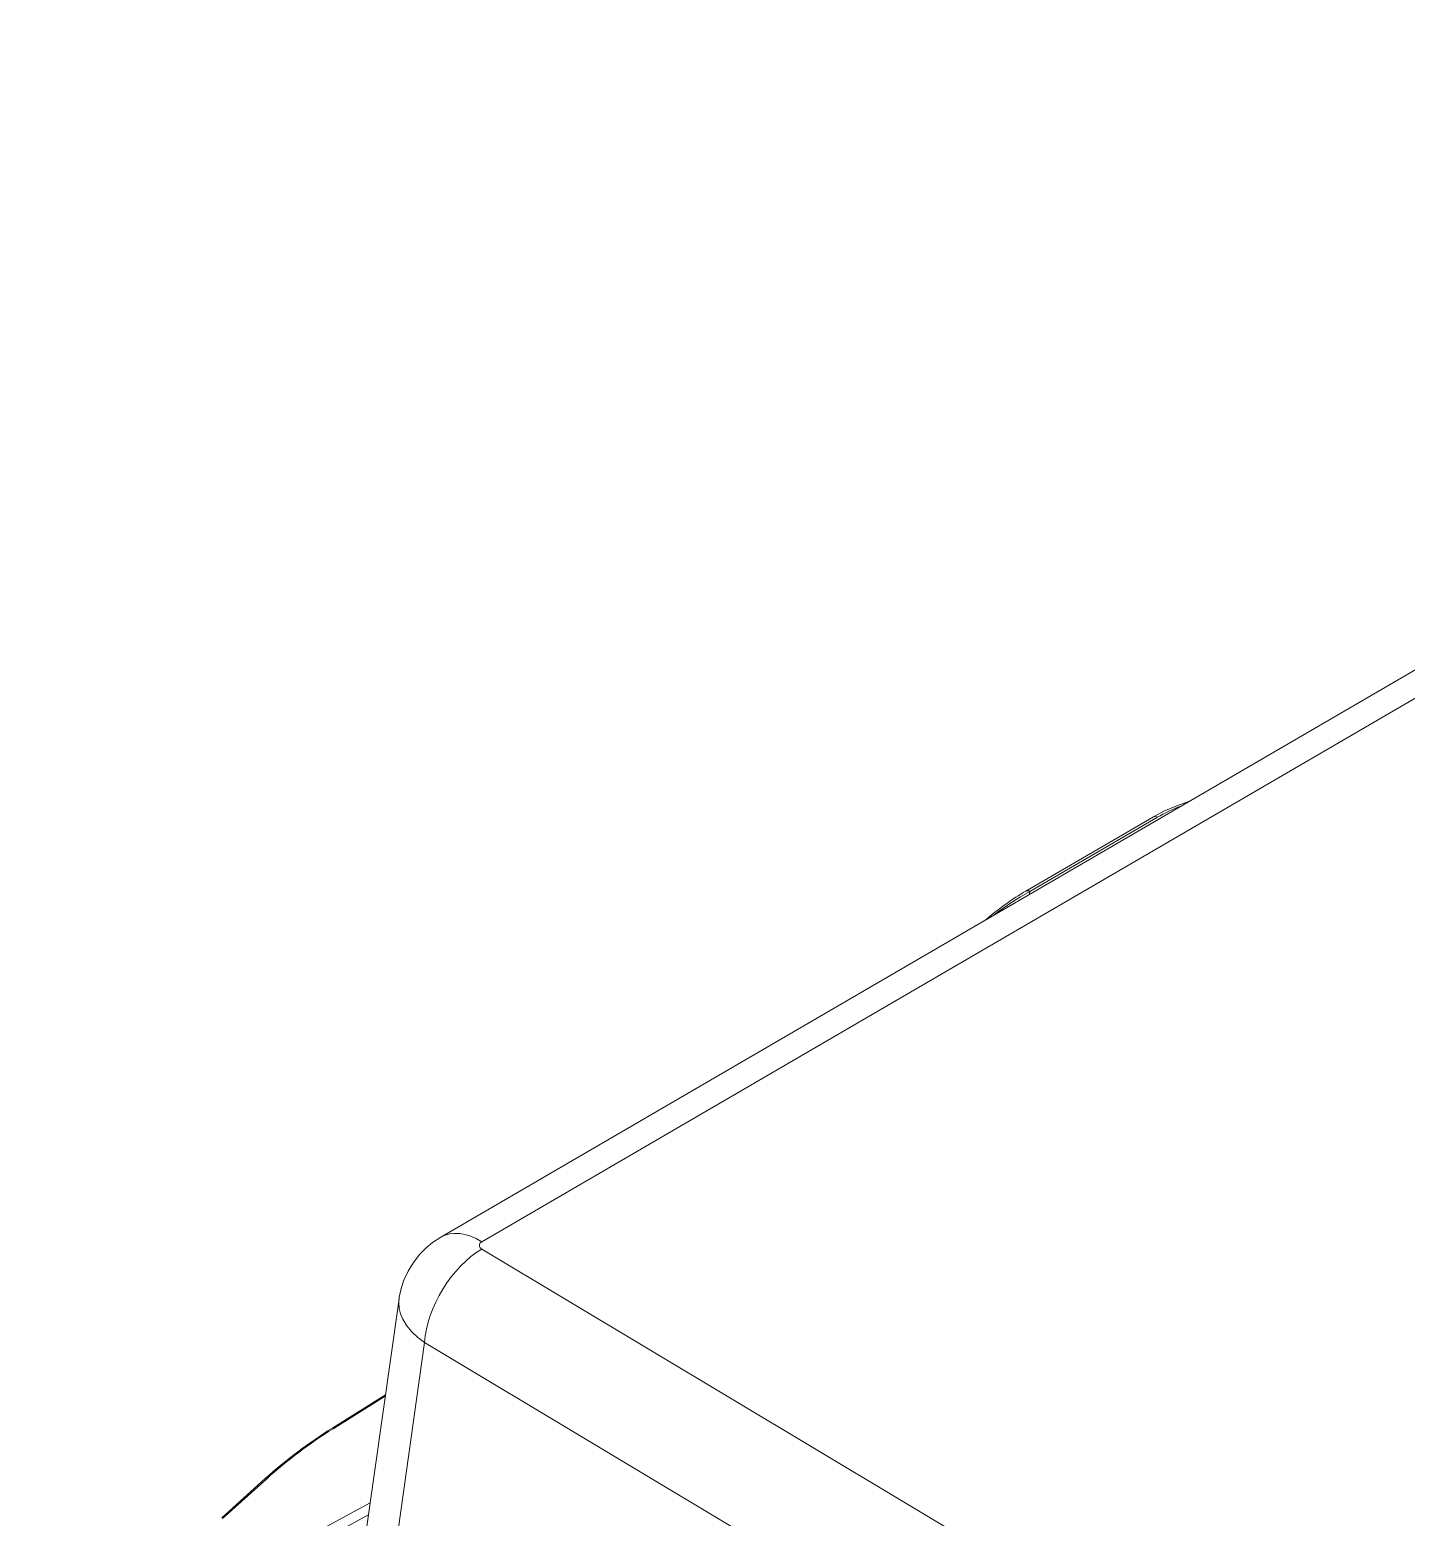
# Model space of a CAD drawing. Header units: inches. Extents: x 47316 to 59086, y 3141 to 11743.
# Drawn here: x 52857.17 to 52898.97, y 10163.76 to 10208.92 of the extents above; entities that cross this region are included whole.
import ezdxf

# ---------------------------------------------------------------- set-up
doc = ezdxf.new("R2010")
doc.units = ezdxf.units.IN
doc.header["$MEASUREMENT"] = 0

msp = doc.modelspace()

# ---------------------------------------------------------------- linework, layer by layer
at = {"color": 0, "lineweight": 15}
for p, q in [((52869.659, 10172.264), (52932.618, 10208.92)), ((52933.862, 10208.78), (52870.903, 10172.124)), ((52891.999, 10185.361), (52891.612, 10185.193)), ((52892.385, 10185.496), (52891.999, 10185.361)), ((52887.417, 10182.768), (52891.294, 10185.024)), ((52891.416, 10185.011), (52887.539, 10182.755)), ((52891.612, 10185.193), (52891.294, 10185.024)), ((52887.539, 10182.755), (52887.531, 10182.67)), ((52869.659, 10172.265), (52869.406, 10172.097)), ((52869.213, 10171.939), (52869.019, 10171.742)), ((52869.406, 10172.097), (52869.213, 10171.939)), ((52870.854, 10172.085), (52870.827, 10172.037)), ((52870.827, 10172.037), (52870.827, 10171.988)), ((52870.827, 10171.988), (52870.853, 10171.941)), ((52870.853, 10171.941), (52870.902, 10171.9)), ((52870.903, 10172.124), (52870.854, 10172.085)), ((52870.902, 10171.9), (52909.981, 10148.496)), ((52868.823, 10171.494), (52868.661, 10171.229)), ((52869.019, 10171.742), (52868.823, 10171.494)), ((52868.536, 10170.957), (52868.451, 10170.699)), ((52868.661, 10171.229), (52868.536, 10170.957)), ((52868.394, 10170.437), (52868.386, 10170.385)), ((52868.451, 10170.699), (52868.394, 10170.437)), ((52868.387, 10170.39), (52867.393, 10163.332)), ((52868.391, 10170.096), (52868.377, 10170.264)), ((52868.434, 10169.931), (52868.391, 10170.096)), ((52868.503, 10169.769), (52868.434, 10169.931)), ((52868.624, 10169.571), (52868.503, 10169.769)), ((52868.776, 10169.387), (52868.624, 10169.571)), ((52868.168, 10162.034), (52869.157, 10169.065)), ((52868.956, 10169.218), (52868.776, 10169.387)), ((52869.157, 10169.065), (52868.956, 10169.218)), ((52908.236, 10145.661), (52869.157, 10169.065)), ((52867.976, 10167.473), (52866.374, 10166.473)), ((52867.97, 10167.433), (52866.384, 10166.443)), ((52863.008, 10163.741), (52864.325, 10164.93)), ((52864.369, 10164.926), (52863.03, 10163.716)), ((52857.174, 10158.61), (52867.515, 10164.2)), ((52867.463, 10163.828), (52857.301, 10158.335))]:
    msp.add_line(p, q, dxfattribs=at)
for centre, radius, start, end in [((52891.275, 10175.898), 7.809, 118.5787, 128.0547), ((52869.287, 10170.258), 0.91, 171.9778, 179.6407), ((52874.154, 10154.006), 14.696, 121.9655, 131.9782), ((52874.005, 10154.222), 14.403, 121.9499, 131.9944)]:
    msp.add_arc(centre, radius, start, end, dxfattribs=at)
for centre, major_axis, ratio, start_param, end_param in [((52894.522, 10183.19), (4.41, 0.016), 0.584063, 2.141248, 2.350142), ((52891.417, 10184.812), (-0.123, 0.212), 0.57048, 5.492075, 6.285263), ((52887.104, 10180.741), (2.699, 2.378), 0.406286, 1.117387, 1.54386), ((52887.54, 10182.557), (-0.123, 0.212), 0.57048, 5.492075, 6.283231), ((52870.891, 10170.147), (1.233, -2.117), 0.570653, 2.33909, 3.140972), ((52870.89, 10169.923), (1.259, 2.102), 0.570653, 0.802502, 2.296712), ((52866.504, 10166.265), (0.13, -0.208), 0.065229, 3.141515, 3.649329), ((52864.489, 10164.748), (-0.164, 0.182), 0.244095, 5.759242, 6.283281)]:
    msp.add_ellipse(centre, major_axis=major_axis, ratio=ratio, start_param=start_param, end_param=end_param, dxfattribs=at)

doc.saveas('drawing.dxf')
